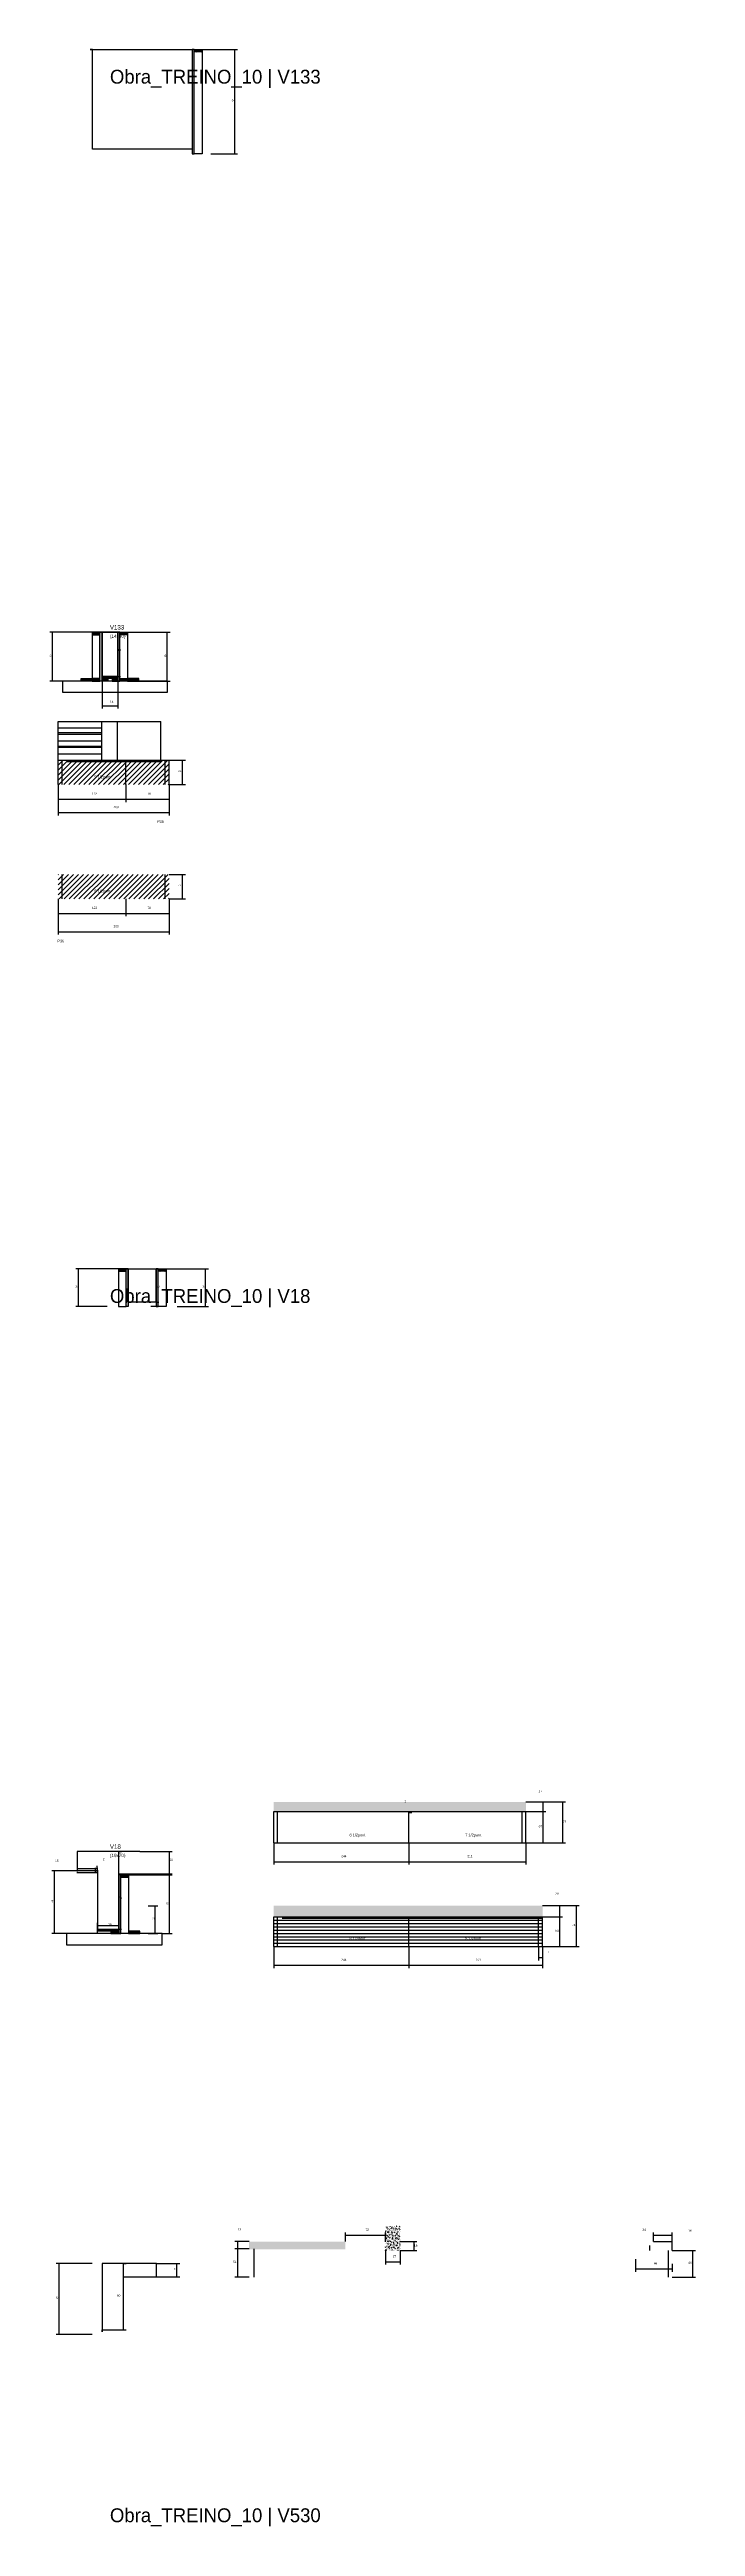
# Model space of a CAD drawing. Header units: metres. Extents: x -2848 to 22762, y -49062 to 1016.
# Drawn here: x 7891 to 9057, y -23218 to -18748 of the extents above; entities that cross this region are included whole.
import ezdxf

# ---------------------------------------------------------------- set-up
doc = ezdxf.new("R2010")
doc.units = ezdxf.units.M
for name, color, linetype in [('CONCRETO', 251, 'Continuous'), ('COTA', 4, 'Continuous'), ('Cota Seção (2x)', 4, 'Continuous'), ('Hachura', 253, 'Continuous'), ('LABEL_ID', 3, 'Continuous'), ('Madeira', 126, 'Continuous'), ('NOMENCLATURA', 7, 'Continuous'), ('Painéis', 200, 'Continuous'), ('SARR_2.2x7', 40, 'Continuous'), ('Texto Seção', 7, 'Continuous')]:
    doc.layers.add(name, color=color, linetype=linetype)

msp = doc.modelspace()

# ---------------------------------------------------------------- hatches: boundary and pattern name
at = {"layer": 'COTA'}
h = msp.add_hatch(dxfattribs=at)
h.set_pattern_fill('AR-CONC', scale=0.03)
h.paths.add_polyline_path([(8295.6, -21910.8), (8295.6, -21927.8), (8295.6, -21927.8), (8750.6, -21927.8), (8750.6, -21927.8), (8750.6, -21910.8), (8750.6, -21910.8), (8295.6, -21910.8)])
h = msp.add_hatch(dxfattribs=at)
h.set_pattern_fill('AR-CONC', scale=0.03)
h.paths.add_polyline_path([(8295.6, -22097.5), (8295.6, -22119.5), (8295.6, -22119.5), (8780.6, -22119.5), (8780.6, -22119.5), (8780.6, -22097.5), (8780.6, -22097.5), (8295.6, -22097.5)])
h = msp.add_hatch(dxfattribs=at)
h.set_pattern_fill('AR-CONC', scale=0.03)
h.paths.add_polyline_path([(8524, -22675.6), (8497, -22675.6), (8497, -22675.6), (8497, -22703.6), (8497, -22703.6), (8497, -22719.6), (8497, -22719.6), (8524, -22719.6), (8524, -22719.6), (8524, -22703.6), (8524, -22703.6), (8524, -22675.6)])
h = msp.add_hatch(dxfattribs=at)
h.set_pattern_fill('AR-CONC', scale=0.03)
h.paths.add_polyline_path([(8425, -22703.6), (8251, -22703.6), (8251, -22717.6), (8425, -22717.6)])
at = {"layer": 'Hachura'}
h = msp.add_hatch(color=8, dxfattribs=at)
h.dxf.hatch_style = 1
h.paths.add_polyline_path([(8152.3, -18748.5), (8148.3, -18748.5), (8148.3, -18748.5), (8148.3, -18936.5), (8148.3, -18936.5), (8152.3, -18936.5), (8152.3, -18936.5), (8152.3, -18748.5)])
h = msp.add_hatch(dxfattribs=at)
h.set_pattern_fill('ANSI31', scale=0.5)
h.paths.add_polyline_path([(8152.3, -18752.9), (8152.3, -18748.5), (8152.3, -18748.5), (8166.3, -18748.5), (8166.3, -18748.5), (8166.3, -18752.9), (8166.3, -18752.9), (8152.3, -18752.9)])
h = msp.add_hatch(dxfattribs=at)
h.set_pattern_fill('ANSI31', scale=0.5)
h.paths.add_polyline_path([(7982, -19804.4), (7982, -19800), (7982, -19800), (7968, -19800), (7968, -19800), (7968, -19804.4), (7968, -19804.4), (7982, -19804.4)])
h = msp.add_hatch(color=8, dxfattribs=at)
h.dxf.hatch_style = 1
h.paths.add_polyline_path([(7982, -19800), (7986, -19800), (7986, -19800), (7986, -19888), (7986, -19888), (7982, -19888), (7982, -19888), (7982, -19800)])
h = msp.add_hatch(color=8, dxfattribs=at)
h.dxf.hatch_style = 1
h.paths.add_polyline_path([(8018, -19800), (8014, -19800), (8014, -19800), (8014, -19888), (8014, -19888), (8018, -19888), (8018, -19888), (8018, -19800)])
h = msp.add_hatch(dxfattribs=at)
h.set_pattern_fill('ANSI31', scale=0.5)
h.paths.add_polyline_path([(8018, -19804.4), (8018, -19800), (8018, -19800), (8032, -19800), (8032, -19800), (8032, -19804.4), (8032, -19804.4), (8018, -19804.4)])
h = msp.add_hatch(dxfattribs=at)
h.set_pattern_fill('ANSI31', scale=0.5)
h.paths.add_polyline_path([(7948, -19888), (7948, -19883.6), (7948, -19883.6), (7968, -19883.6), (7968, -19883.6), (7968, -19888), (7968, -19888), (7948, -19888)])
h = msp.add_hatch(dxfattribs=at)
h.set_pattern_fill('ANSI31', scale=0.5)
h.paths.add_polyline_path([(7982, -19888), (7982, -19883.6), (7982, -19883.6), (7968, -19883.6), (7968, -19883.6), (7968, -19888), (7968, -19888), (7982, -19888)])
h = msp.add_hatch(color=8, dxfattribs=at)
h.dxf.hatch_style = 1
h.paths.add_polyline_path([(7986, -19883.6), (7986, -19880), (7986, -19880), (8014, -19880), (8014, -19880), (8014, -19883.6), (8014, -19883.6), (7986, -19883.6)])
h = msp.add_hatch(dxfattribs=at)
h.set_pattern_fill('ANSI31', scale=0.5)
h.paths.add_polyline_path([(7986, -19888), (7986, -19883.6), (7986, -19883.6), (7996, -19883.6), (7996, -19883.6), (7996, -19888), (7996, -19888), (7986, -19888)])
h = msp.add_hatch(dxfattribs=at)
h.set_pattern_fill('ANSI31', scale=0.5)
h.paths.add_polyline_path([(8014, -19888), (8014, -19883.6), (8014, -19883.6), (8004, -19883.6), (8004, -19883.6), (8004, -19888), (8004, -19888), (8014, -19888)])
h = msp.add_hatch(dxfattribs=at)
h.set_pattern_fill('ANSI31', scale=0.5)
h.paths.add_polyline_path([(8018, -19888), (8018, -19883.6), (8018, -19883.6), (8032, -19883.6), (8032, -19883.6), (8032, -19888), (8032, -19888), (8018, -19888)])
h = msp.add_hatch(dxfattribs=at)
h.set_pattern_fill('ANSI31', scale=0.5)
h.paths.add_polyline_path([(8052, -19888), (8052, -19883.6), (8052, -19883.6), (8032, -19883.6), (8032, -19883.6), (8032, -19888), (8032, -19888), (8052, -19888)])
h = msp.add_hatch(dxfattribs=at)
h.set_pattern_fill('ANSI31', scale=2)
h.paths.add_polyline_path([(7906.6, -20030.7), (7906.6, -20074.7), (8028.6, -20074.7), (8028.6, -20030.7)])
h = msp.add_hatch(dxfattribs=at)
h.set_pattern_fill('ANSI31', scale=2)
h.paths.add_polyline_path([(8028.6, -20030.7), (8028.6, -20074.7), (8106.6, -20074.7), (8106.6, -20030.7)])
h = msp.add_hatch(dxfattribs=at)
h.set_pattern_fill('ANSI31', scale=2)
h.paths.add_polyline_path([(7906.6, -20236.8), (7906.6, -20280.8), (8028.6, -20280.8), (8028.6, -20236.8)])
h = msp.add_hatch(dxfattribs=at)
h.set_pattern_fill('ANSI31', scale=2)
h.paths.add_polyline_path([(8106.6, -20280.8), (8106.6, -20236.8), (8028.6, -20236.8), (8028.6, -20280.8)])
h = msp.add_hatch(dxfattribs=at)
h.set_pattern_fill('ANSI31', scale=0.5)
h.paths.add_polyline_path([(8029.2, -20953), (8029.2, -20948.6), (8029.2, -20948.6), (8015.2, -20948.6), (8015.2, -20948.6), (8015.2, -20953), (8015.2, -20953), (8029.2, -20953)])
h = msp.add_hatch(color=8, dxfattribs=at)
h.dxf.hatch_style = 1
h.paths.add_polyline_path([(8029.2, -20948.6), (8033.2, -20948.6), (8033.2, -20948.6), (8033.2, -21016.6), (8033.2, -21016.6), (8029.2, -21016.6), (8029.2, -21016.6), (8029.2, -20948.6)])
h = msp.add_hatch(color=8, dxfattribs=at)
h.dxf.hatch_style = 1
h.paths.add_polyline_path([(8087.2, -20948.6), (8083.2, -20948.6), (8083.2, -20948.6), (8083.2, -21016.6), (8083.2, -21016.6), (8087.2, -21016.6), (8087.2, -21016.6), (8087.2, -20948.6)])
h = msp.add_hatch(dxfattribs=at)
h.set_pattern_fill('ANSI31', scale=0.5)
h.paths.add_polyline_path([(8087.2, -20953), (8087.2, -20948.6), (8087.2, -20948.6), (8101.2, -20948.6), (8101.2, -20948.6), (8101.2, -20953), (8101.2, -20953), (8087.2, -20953)])
h = msp.add_hatch(color=8, dxfattribs=at)
h.dxf.hatch_style = 1
h.paths.add_polyline_path([(8015.8, -22042.2), (8015.8, -22040), (8015.8, -22040), (8053.8, -22040), (8053.8, -22040), (8053.8, -22042.2), (8053.8, -22042.2), (8015.8, -22042.2)])
h = msp.add_hatch(color=8, dxfattribs=at)
h.dxf.hatch_style = 1
h.paths.add_polyline_path([(8019.8, -22042.2), (8015.8, -22042.2), (8015.8, -22042.2), (8015.8, -22148), (8015.8, -22148), (8019.8, -22148), (8019.8, -22148), (8019.8, -22042.2)])
h = msp.add_hatch(dxfattribs=at)
h.set_pattern_fill('ANSI31', scale=0.5)
h.paths.add_polyline_path([(8019.8, -22046.6), (8019.8, -22042.2), (8019.8, -22042.2), (8033.8, -22042.2), (8033.8, -22042.2), (8033.8, -22046.6), (8033.8, -22046.6), (8019.8, -22046.6)])
h = msp.add_hatch(color=8, dxfattribs=at)
h.dxf.hatch_style = 1
h.paths.add_polyline_path([(7977.8, -22143.6), (7977.8, -22140), (7977.8, -22140), (8015.8, -22140), (8015.8, -22140), (8015.8, -22143.6), (8015.8, -22143.6), (7977.8, -22143.6)])
h = msp.add_hatch(dxfattribs=at)
h.set_pattern_fill('ANSI31', scale=0.5)
h.paths.add_polyline_path([(8015.8, -22148), (8015.8, -22143.6), (8015.8, -22143.6), (8001.8, -22143.6), (8001.8, -22143.6), (8001.8, -22148), (8001.8, -22148), (8015.8, -22148)])
h = msp.add_hatch(dxfattribs=at)
h.set_pattern_fill('ANSI31', scale=0.5)
h.paths.add_polyline_path([(8053.8, -22148), (8053.8, -22143.6), (8053.8, -22143.6), (8033.8, -22143.6), (8033.8, -22143.6), (8033.8, -22148), (8033.8, -22148), (8053.8, -22148)])

# ---------------------------------------------------------------- linework, layer by layer
at = {"layer": 'CONCRETO'}
for points in [[(7964.3, -18748.5), (7964.3, -18748.5), (8148.3, -18748.5), (8148.3, -18772.5), (8148.3, -18772.5), (8148.3, -18928.5), (7968.3, -18928.5), (7968.3, -18748.5)], [(7986, -19800), (7986, -19800), (7986, -19800), (7986, -19800), (8014, -19800), (8014, -19800), (8014, -19800), (8014, -19880), (7986, -19880), (7986, -19800)], [(7986, -19880), (8014, -19880), (8014, -19800), (7986, -19800)], [(8033.2, -20948.6), (8033.2, -20948.6), (8033.2, -20948.6), (8033.2, -20948.6), (8083.2, -20948.6), (8083.2, -20948.6), (8083.2, -20948.6), (8083.2, -21008.6), (8033.2, -21008.6), (8033.2, -20948.6)], [(8024.2, -22767.1), (8084.2, -22767.1), (8084.2, -22743.1), (8024.2, -22743.1), (8024.2, -22743.1), (7986.2, -22743.1), (7986.2, -22866.7), (7986.2, -22866.7), (7986.2, -22863.1), (8024.2, -22863.1)]]:
    msp.add_lwpolyline(points, close=True, dxfattribs=at)
for points in [[(8053.8, -22000), (8015.8, -22000), (8015.8, -22000), (8015.8, -22000), (8015.8, -22000), (7977.8, -22000), (7941.1, -22000)], [(7977.8, -22033.8), (7977.8, -22143.6), (7977.8, -22143.6), (7977.8, -22140), (8015.8, -22140), (8015.8, -22047.2), (8015.8, -22047.2), (8015.8, -22040)]]:
    msp.add_lwpolyline(points, dxfattribs=at)
at = {"layer": 'COTA'}
for p, q in [((8166.3, -18748.5), (8230.2, -18748.5)), ((8225.2, -18936.5), (8225.2, -18748.5)), ((8181.9, -18936.5), (8230.2, -18936.5)), ((7986, -19800), (7891.4, -19800)), ((7896.4, -19888), (7896.4, -19800)), ((8032, -19800), (8108.5, -19800)), ((8103.5, -19888), (8103.5, -19800)), ((7986, -19883.6), (7986, -19937.7)), ((8014, -19883.6), (8014, -19937.7)), ((7948, -19888), (7891.4, -19888)), ((8052, -19888), (8108.5, -19888)), ((7986, -19932.7), (8014, -19932.7)), ((8106.6, -20030.7), (8136.1, -20030.7)), ((8131.1, -20074.7), (8131.1, -20030.7)), ((7906.6, -20074.7), (7906.6, -20130.4)), ((7906.6, -20074.7), (7906.6, -20106.2)), ((7906.6, -20101.2), (8028.6, -20101.2)), ((8028.6, -20074.7), (8028.6, -20106.2)), ((8028.6, -20074.7), (8028.6, -20106.2)), ((8028.6, -20101.2), (8106.6, -20101.2)), ((8106.6, -20074.7), (8106.6, -20130.4)), ((8106.6, -20074.7), (8136.1, -20074.7)), ((8106.6, -20074.7), (8106.6, -20106.2)), ((7906.6, -20125.4), (8106.6, -20125.4)), ((8106.6, -20236.8), (8136.1, -20236.8)), ((8131.1, -20280.8), (8131.1, -20236.8)), ((7906.6, -20280.8), (7906.6, -20345.4)), ((7906.6, -20280.8), (7906.6, -20312.3)), ((8028.6, -20280.8), (8028.6, -20312.3)), ((8028.6, -20280.8), (8028.6, -20312.3)), ((8106.6, -20280.8), (8106.6, -20345.4)), ((8106.6, -20280.8), (8136.1, -20280.8)), ((8106.6, -20280.8), (8106.6, -20312.3)), ((7906.6, -20307.3), (8028.6, -20307.3)), ((8028.6, -20307.3), (8106.6, -20307.3)), ((7906.6, -20340.4), (8106.6, -20340.4)), ((8033.2, -20948.6), (7938.5, -20948.6)), ((7943.5, -21016.6), (7943.5, -20948.6)), ((8101.2, -20948.6), (8177.7, -20948.6)), ((8172.7, -21016.6), (8172.7, -20948.6)), ((7995.2, -21016.6), (7938.5, -21016.6)), ((8121.2, -21016.6), (8177.7, -21016.6)), ((8539.6, -21929.5), (8539.6, -21927.8)), ((8539.6, -21927.8), (8544.6, -21927.8)), ((8539.6, -21929.5), (8544.6, -21929.5)), ((8750.6, -21910.5), (8786.7, -21910.5)), ((8750.6, -21927.8), (8786.7, -21927.8)), ((8750.6, -21927.8), (8786.7, -21927.8)), ((8781.7, -21927.8), (8781.7, -21910.5)), ((8781.7, -21984.5), (8781.7, -21927.8)), ((8295.6, -21984.5), (8295.6, -22023.2)), ((8539.6, -21984.5), (8539.6, -22023.2)), ((8539.6, -21984.5), (8539.6, -22023.2)), ((8750.6, -21984.5), (8750.6, -22023.2)), ((8750.6, -21984.5), (8786.7, -21984.5)), ((7941.1, -22000), (7941.1, -22035.7)), ((7941.1, -22030.7), (7977.1, -22030.7)), ((7973.8, -22037.9), (7973.8, -22029.6)), ((7977.1, -22030.7), (7977.1, -22025.7)), ((7977.8, -22034.6), (7977.8, -22029.6)), ((8053.8, -22000), (8112.2, -22000)), ((8107.2, -22040), (8107.2, -22000)), ((8295.6, -22018.2), (8539.6, -22018.2)), ((8539.6, -22018.2), (8750.6, -22018.2)), ((7977.8, -22034.6), (7894.9, -22034.6)), ((7899.9, -22148), (7899.9, -22034.6)), ((7973.8, -22034.6), (7977.8, -22034.6)), ((8033.8, -22042.2), (8112.2, -22042.2)), ((8053.8, -22040), (8112.2, -22040)), ((8107.2, -22148), (8107.2, -22042.2)), ((8069.1, -22098), (8086.4, -22098)), ((8081.4, -22148), (8081.4, -22098)), ((8780.6, -22097.5), (8816.7, -22097.5)), ((8780.6, -22117.7), (8816.7, -22117.7)), ((8780.6, -22117.7), (8816.7, -22117.7)), ((8811.7, -22117.7), (8811.7, -22097.5)), ((8811.7, -22171.5), (8811.7, -22117.7)), ((7959.8, -22148), (7894.9, -22148)), ((8069.1, -22148), (8086.4, -22148)), ((8094.4, -22148), (8112.2, -22148)), ((8295.6, -22171.5), (8295.6, -22210.2)), ((8295.6, -22205.2), (8539.6, -22205.2)), ((8539.6, -22171.5), (8539.6, -22210.2)), ((8539.6, -22171.5), (8539.6, -22210.2)), ((8539.6, -22205.2), (8780.6, -22205.2)), ((8773.6, -22171.5), (8773.6, -22196.3)), ((8773.6, -22191.3), (8780.6, -22191.3)), ((8780.6, -22171.5), (8780.6, -22210.2)), ((8780.6, -22171.5), (8816.7, -22171.5)), ((8780.6, -22171.5), (8780.6, -22196.3)), ((7968.2, -22743.1), (7903.2, -22743.1)), ((7908.2, -22871.1), (7908.2, -22743.1)), ((8084.2, -22743.1), (8125.9, -22743.1)), ((8120.9, -22767.1), (8120.9, -22743.1)), ((8251, -22703.6), (8225.6, -22703.6)), ((8251, -22716.8), (8225.6, -22716.8)), ((8251, -22716.8), (8225.6, -22716.8)), ((8230.6, -22716.8), (8230.6, -22703.6)), ((8230.6, -22767.6), (8230.6, -22716.8)), ((8497, -22719.6), (8497, -22745)), ((8497, -22740), (8524, -22740)), ((8524, -22703.6), (8553.8, -22703.6)), ((8524, -22719.6), (8524, -22745)), ((8524, -22719.6), (8553.8, -22719.6)), ((8548.8, -22719.6), (8548.8, -22703.6)), ((8084.2, -22767.1), (8125.9, -22767.1)), ((8251, -22767.6), (8225.6, -22767.6)), ((7968.2, -22871.1), (7903.2, -22871.1))]:
    msp.add_line(p, q, dxfattribs=at)
at = {"layer": 'Cota Seção (2x)'}
for p, q in [((8014, -19880), (8014, -19800)), ((8014, -19800), (8019, -19800)), ((8014, -19880), (8019, -19880)), ((8083.2, -21008.6), (8083.2, -20948.6)), ((8083.2, -20948.6), (8088.2, -20948.6)), ((8083.2, -21008.6), (8088.2, -21008.6)), ((8750.6, -21910.5), (8822.3, -21910.5)), ((8817.3, -21984.5), (8817.3, -21910.5)), ((8750.6, -21984.5), (8822.3, -21984.5)), ((8015.8, -22140), (8015.8, -22000)), ((8015.8, -22000), (8020.8, -22000)), ((8780.6, -22097.5), (8846.8, -22097.5)), ((8841.8, -22171.5), (8841.8, -22097.5)), ((7977.8, -22148), (7977.8, -22128.6)), ((7977.8, -22133.6), (8015.8, -22133.6)), ((8015.8, -22148), (8015.8, -22128.6)), ((8015.8, -22140), (8020.8, -22140)), ((8780.6, -22171.5), (8846.8, -22171.5)), ((8425, -22703.6), (8425, -22687.3)), ((8425, -22692.3), (8497, -22692.3)), ((8497, -22703.6), (8497, -22687.3)), ((8981, -22703.6), (8981, -22687.3)), ((8981, -22692.3), (9014.5, -22692.3)), ((8981, -22703.6), (8981, -22698.6)), ((9014.5, -22719.8), (9014.5, -22687.3)), ((9014.5, -22719.8), (9014.5, -22698.6)), ((8024.2, -22863.1), (8024.2, -22743.1)), ((8024.2, -22743.1), (8029.2, -22743.1)), ((8948.5, -22735.6), (8948.5, -22758)), ((8981, -22703.6), (9014.5, -22703.6)), ((9014.5, -22719.8), (9056.6, -22719.8)), ((9014.5, -22743.7), (9014.5, -22758)), ((9051.6, -22767.6), (9051.6, -22719.8)), ((8948.5, -22753), (9014.5, -22753)), ((9014.5, -22767.6), (9056.6, -22767.6)), ((8024.2, -22863.1), (8029.2, -22863.1))]:
    msp.add_line(p, q, dxfattribs=at)
at = {"layer": 'Madeira'}
for points in [[(8152.3, -18752.9), (8152.3, -18748.5), (8166.3, -18748.5), (8166.3, -18752.9)], [(8152.3, -18748.5), (8166.3, -18748.5), (8166.3, -18936.5), (8152.3, -18936.5)], [(7982, -19804.4), (7982, -19800), (7968, -19800), (7968, -19804.4)], [(7982, -19800), (7968, -19800), (7968, -19888), (7982, -19888)], [(8018, -19804.4), (8018, -19800), (8032, -19800), (8032, -19804.4)], [(8018, -19800), (8032, -19800), (8032, -19888), (8018, -19888)], [(7948, -19888), (7948, -19883.6), (7968, -19883.6), (7968, -19888)], [(7982, -19888), (7982, -19883.6), (7968, -19883.6), (7968, -19888)], [(7986, -19888), (7986, -19883.6), (7996, -19883.6), (7996, -19888)], [(8014, -19888), (8014, -19883.6), (8004, -19883.6), (8004, -19888)], [(8018, -19888), (8018, -19883.6), (8032, -19883.6), (8032, -19888)], [(8052, -19888), (8052, -19883.6), (8032, -19883.6), (8032, -19888)], [(7914.6, -19908), (8104.1, -19908), (8104.1, -19888), (7914.6, -19888)], [(8029.2, -20953), (8029.2, -20948.6), (8015.2, -20948.6), (8015.2, -20953)], [(8029.2, -20948.6), (8015.2, -20948.6), (8015.2, -21016.6), (8029.2, -21016.6)], [(8087.2, -20953), (8087.2, -20948.6), (8101.2, -20948.6), (8101.2, -20953)], [(8087.2, -20948.6), (8101.2, -20948.6), (8101.2, -21016.6), (8087.2, -21016.6)], [(8019.8, -22046.6), (8019.8, -22042.2), (8033.8, -22042.2), (8033.8, -22046.6)], [(8019.8, -22042.2), (8033.8, -22042.2), (8033.8, -22148), (8019.8, -22148)], [(7921.5, -22168), (8094.4, -22168), (8094.4, -22148), (7921.5, -22148)], [(8015.8, -22148), (8015.8, -22143.6), (8001.8, -22143.6), (8001.8, -22148)], [(8053.8, -22148), (8053.8, -22143.6), (8033.8, -22143.6), (8033.8, -22148)]]:
    msp.add_lwpolyline(points, close=True, dxfattribs=at)
at = {"layer": 'Painéis'}
for p, q in [((7986, -19888), (7986, -19800)), ((8014, -19888), (8014, -19800)), ((7986, -19880), (8014, -19880)), ((7986, -19883.6), (7986, -19880)), ((8014, -19883.6), (8014, -19880)), ((7906.6, -19960.7), (7985.6, -19960.7)), ((7906.6, -20030.7), (7906.6, -19960.7)), ((7985.6, -20030.7), (7985.6, -19960.7)), ((7985.6, -19960.7), (8013.6, -19960.7)), ((7985.6, -20030.7), (7985.6, -19960.7)), ((8013.6, -20030.7), (8013.6, -19960.7)), ((8013.6, -19960.7), (8091.6, -19960.7)), ((8013.6, -20030.7), (8013.6, -19960.7)), ((8091.6, -20030.7), (8091.6, -19960.7)), ((7906.6, -20030.7), (8106.6, -20030.7)), ((7906.6, -20074.7), (7906.6, -20030.7)), ((7906.6, -20030.7), (7985.6, -20030.7)), ((7985.6, -20030.7), (8013.6, -20030.7)), ((8013.6, -20030.7), (8091.6, -20030.7)), ((8028.6, -20074.7), (8028.6, -20030.7)), ((8106.6, -20074.7), (8106.6, -20030.7)), ((8295.6, -21927.8), (8750.6, -21927.8)), ((8295.6, -21984.5), (8295.6, -21927.8)), ((8539.6, -21984.5), (8539.6, -21927.8)), ((8750.6, -21984.5), (8750.6, -21927.8)), ((8295.6, -21984.5), (8750.6, -21984.5)), ((7939.7, -22033.9), (7977.8, -22033.9)), ((7940.4, -22037.9), (7977.8, -22037.9)), ((8015.8, -22040), (8053.8, -22040)), ((8295.6, -22117.7), (8780.6, -22117.7)), ((8295.6, -22171.5), (8295.6, -22117.7)), ((8539.6, -22171.5), (8539.6, -22117.7)), ((8780.6, -22171.5), (8780.6, -22117.7)), ((7977.8, -22140), (8015.8, -22140)), ((8295.6, -22171.5), (8780.6, -22171.5))]:
    msp.add_line(p, q, dxfattribs=at)
for points in [[(8152.3, -18748.5), (8148.3, -18748.5), (8148.3, -18936.5), (8152.3, -18936.5)], [(7982, -19800), (7986, -19800), (7986, -19888), (7982, -19888)], [(8018, -19800), (8014, -19800), (8014, -19888), (8018, -19888)], [(7986, -19883.6), (7986, -19880), (8014, -19880), (8014, -19883.6)], [(8029.2, -20948.6), (8033.2, -20948.6), (8033.2, -21016.6), (8029.2, -21016.6)], [(8087.2, -20948.6), (8083.2, -20948.6), (8083.2, -21016.6), (8087.2, -21016.6)], [(8015.8, -22042.2), (8015.8, -22040), (8053.8, -22040), (8053.8, -22042.2)], [(8019.8, -22042.2), (8015.8, -22042.2), (8015.8, -22148), (8019.8, -22148)], [(7977.8, -22143.6), (7977.8, -22140), (8015.8, -22140), (8015.8, -22143.6)]]:
    msp.add_lwpolyline(points, close=True, dxfattribs=at)
at = {"layer": 'SARR_2.2x7'}
for p, q in [((7907.6, -19972.4), (7984.6, -19972.4)), ((7907.6, -19980.5), (7984.6, -19980.5)), ((7907.6, -19984), (7984.6, -19984)), ((7907.6, -19995.7), (7984.6, -19995.7)), ((7907.6, -20005.6), (7984.6, -20005.6)), ((7907.6, -20007.4), (7984.6, -20007.4)), ((7907.6, -20019), (7984.6, -20019)), ((7913.6, -20074.7), (7913.6, -20030.7)), ((7921.6, -20032.9), (8028.6, -20032.9)), ((8028.6, -20032.9), (8091.6, -20032.9)), ((8099.6, -20074.7), (8099.6, -20030.7)), ((7913.6, -20280.8), (7913.6, -20236.8)), ((8099.6, -20280.8), (8099.6, -20236.8)), ((8295.6, -21984.5), (8295.6, -21929.5)), ((8302.6, -21984.5), (8302.6, -21929.5)), ((8743.6, -21984.5), (8743.6, -21929.5)), ((8750.6, -21984.5), (8750.6, -21929.5)), ((8295.6, -22117.7), (8302.6, -22117.7)), ((8295.6, -22171.5), (8295.6, -22117.7)), ((8302.6, -22171.5), (8302.6, -22117.7)), ((8310.6, -22119.9), (8539.6, -22119.9)), ((8539.6, -22119.9), (8780.6, -22119.9)), ((8773.6, -22117.7), (8780.6, -22117.7)), ((8773.6, -22171.5), (8773.6, -22117.7)), ((8780.6, -22171.5), (8780.6, -22117.7)), ((8296.6, -22123.7), (8538.6, -22123.7)), ((8296.6, -22129.7), (8538.6, -22129.7)), ((8296.6, -22135.6), (8538.6, -22135.6)), ((8296.6, -22141.6), (8538.6, -22141.6)), ((8296.6, -22147.6), (8538.6, -22147.6)), ((8296.6, -22153.6), (8538.6, -22153.6)), ((8296.6, -22159.5), (8538.6, -22159.5)), ((8296.6, -22165.5), (8538.6, -22165.5)), ((8540.6, -22123.7), (8779.6, -22123.7)), ((8540.6, -22129.7), (8779.6, -22129.7)), ((8540.6, -22135.6), (8779.6, -22135.6)), ((8540.6, -22141.6), (8779.6, -22141.6)), ((8540.6, -22147.6), (8779.6, -22147.6)), ((8540.6, -22153.6), (8779.6, -22153.6)), ((8540.6, -22159.5), (8779.6, -22159.5)), ((8540.6, -22165.5), (8779.6, -22165.5)), ((8295.6, -22171.5), (8302.6, -22171.5)), ((8773.6, -22171.5), (8780.6, -22171.5)), ((8260, -22767.6), (8260, -22716.8)), ((8974, -22719.8), (8974, -22710.6)), ((9008, -22767.6), (9008, -22719.8))]:
    msp.add_line(p, q, dxfattribs=at)

# ---------------------------------------------------------------- texts
at = {"layer": 'COTA'}
for s, p in [('94', (8219.7, -18842.5)), ('44', (7890.9, -19844)), ('44', (8098, -19844)), ('14', (8000, -19927.2)), ('44', (8123.1, -20052.7)), ('122', (7967.6, -20093.2)), ('78', (8067.6, -20093.1)), ('200', (8006.6, -20117.3)), ('44', (8123.1, -20258.8)), ('122', (7967.6, -20299.2)), ('200', (8006.6, -20332.3)), ('78', (8067.6, -20299.2)), ('34', (7938, -20982.6)), ('34', (8167.2, -20982.6)), ('17', (8773.5, -21893.2)), ('2', (8531.6, -21911.7)), ('57', (8773.6, -21956.2)), ('15', (7901.1, -22018.5)), ('2', (7987, -22015.8)), ('20', (8107.2, -22017)), ('244', (8417.6, -22010.1)), ('211', (8645.1, -22010.1)), ('20', (8803.6, -22077.9)), ('57', (7894.4, -22091.3)), ('25', (8075.9, -22123)), ('53', (8101.7, -22095.1)), ('54', (8803.5, -22144.6)), ('244', (8417.6, -22197.1)), ('241', (8660.1, -22197.1)), ('7', (8789.5, -22183.2)), ('13', (8230.6, -22683.6)), ('51', (8222.4, -22742.2)), ('27', (8510.5, -22731.9)), ('16', (8548.8, -22712.6)), ('12', (8115.4, -22755.1)), ('64', (7902.7, -22807.1))]:
    msp.add_text(s, height=4, dxfattribs=at).set_placement(p)
at = {"layer": 'Cota Seção (2x)'}
for s, p in [('40', (8014, -19834)), ('30', (8083.2, -20982.6)), ('74', (8817.3, -21947.8)), ('70', (8015.8, -22085.6)), ('19', (7996.8, -22133.6)), ('74', (8833.7, -22134.5)), ('72', (8461, -22684.3)), ('34', (8961.1, -22684.1)), ('16', (9043.5, -22686)), ('66', (8981.5, -22744.9)), ('48', (9043.6, -22743.7)), ('60', (8012.7, -22803.1))]:
    msp.add_text(s, height=4, dxfattribs=at).set_placement(p)
at = {"layer": 'LABEL_ID'}
for s, p in [('Obra_TREINO_10 | V133', (8000, -18810)), ('Obra_TREINO_10 | V18', (8000, -21010)), ('Obra_TREINO_10 | V530', (8000, -23210))]:
    msp.add_text(s, height=25, dxfattribs=at).set_placement(p)
at = {"layer": 'NOMENCLATURA'}
for s, p in [('5 1/2pont', (7972, -20063.3)), ('P36', (8085, -20144)), ('5 1/2pont', (7972, -20269.4)), ('P36', (7905.1, -20359.4)), ('8 1/2pont', (8432.3, -21972.5)), ('7 1/2pont', (8641.2, -21972.5)), ('8 1/2pont', (8432.3, -22159.4)), ('8 1/2pont', (8641.2, -22159.4))]:
    msp.add_text(s, height=5, dxfattribs=at).set_placement(p)
at = {"layer": 'Texto Seção'}
for s, height, p in [('V133', 8, (8000, -19795)), ('(14x40)', 6, (8000, -19810)), ('V18', 8, (8000, -21995)), ('(19x70)', 6, (8000, -22010))]:
    msp.add_text(s, height=height, dxfattribs=at).set_placement(p)

doc.saveas('drawing.dxf')
